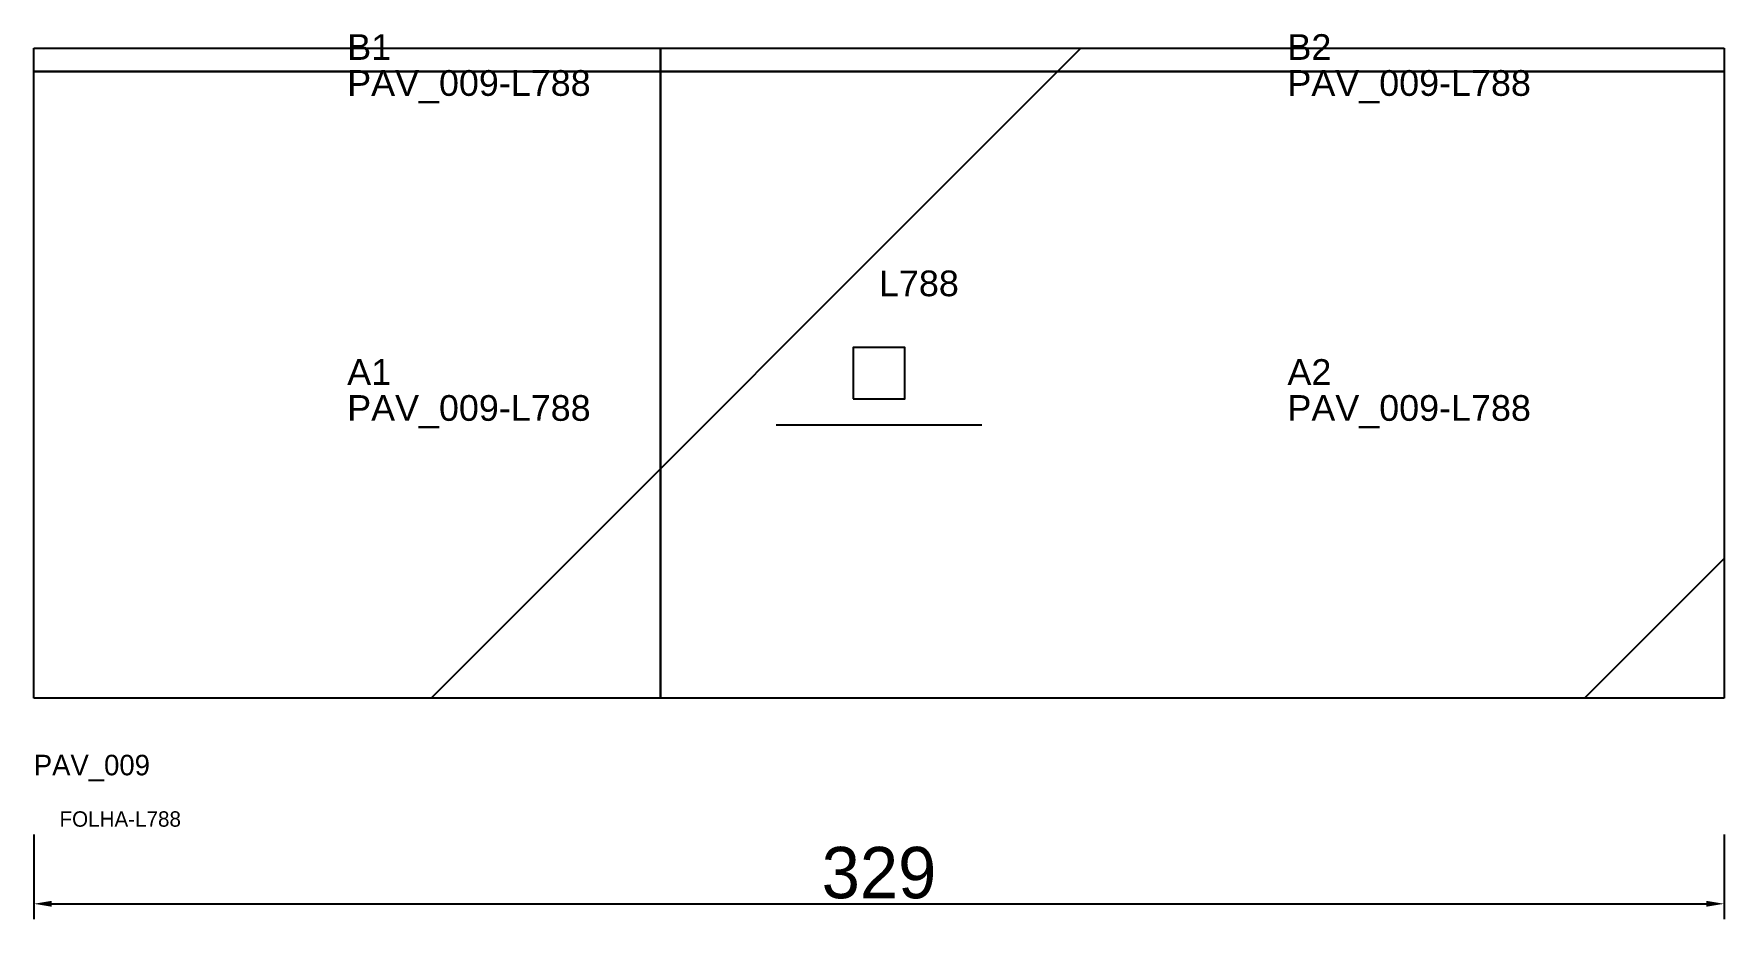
# Model space of a CAD drawing. Header units: metres. Extents: x 222 to 551, y 32 to 204.
import ezdxf

# ---------------------------------------------------------------- set-up
doc = ezdxf.new("R2010")
doc.units = ezdxf.units.M
for name, color, linetype in [('3', 3, 'CONTINUOUS'), ('AUX00', 7, 'CONTINUOUS'), ('COTA', 241, 'CONTINUOUS'), ('FOLHA', 255, 'CONTINUOUS'), ('Hachura', 251, 'CONTINUOUS'), ('NOMENCLATURA', 7, 'CONTINUOUS'), ('Nível', 160, 'CONTINUOUS'), ('Painéis', 200, 'CONTINUOUS'), ('Pilares', 5, 'CONTINUOUS'), ('SARR_2.2x7', 40, 'CONTINUOUS')]:
    doc.layers.add(name, color=color, linetype=linetype)
doc.styles.add('ARIAL', font='Arial.ttf')
doc.styles.add('STR_STANDARD', font='arial.ttf')
doc.dimstyles.new('EZ DXF', dxfattribs={"dimtxt": 10, "dimasz": 3.5, "dimexe": 3, "dimexo": 1.5, "dimgap": 1, "dimtad": 1, "dimdec": 1, "dimdsep": 46, "dimcen": 2.5, "dimazin": 3, "dimtfac": 1, "dimtmove": 0, "dimatfit": 3})

msp = doc.modelspace()

# ---------------------------------------------------------------- hatches: boundary and pattern name
at = {"layer": 'Hachura'}
h = msp.add_hatch(dxfattribs=at)
h.set_pattern_fill('ANSI31', scale=50)
h.paths.add_polyline_path([(222.2, 75), (222.2, 201.5), (551.2, 201.5), (551.2, 169), (551.2, 129), (551.2, 75)])
h = msp.add_hatch(dxfattribs=at)
h.set_pattern_fill('ANSI31', scale=50)
h.paths.add_polyline_path([(222.2, 75), (222.2, 201.5), (551.2, 201.5), (551.2, 169), (551.2, 129), (551.2, 75)])

# ---------------------------------------------------------------- linework, layer by layer
at = {"layer": '3'}
for points in [[(344.2, 75), (344.2, 201.5)], [(344.2, 75), (344.2, 201.5)], [(222.2, 197), (551.2, 197)], [(222.2, 197), (551.2, 197)]]:
    msp.add_lwpolyline(points, close=True, dxfattribs=at)
at = {"layer": 'Painéis', "color": 200}
for p, q in [((222.2, 75), (222.2, 201.5)), ((222.2, 201.5), (551.2, 201.5)), ((222.2, 75), (222.2, 201.5)), ((222.2, 201.5), (551.2, 201.5)), ((551.2, 201.5), (551.2, 169)), ((551.2, 201.5), (551.2, 169)), ((551.2, 169), (551.2, 129)), ((551.2, 169), (551.2, 129)), ((551.2, 129), (551.2, 75)), ((551.2, 129), (551.2, 75)), ((551.2, 75), (222.2, 75)), ((551.2, 75), (222.2, 75))]:
    msp.add_line(p, q, dxfattribs=at)
at = {"layer": 'Pilares'}
msp.add_lwpolyline([(381.7, 133.25), (391.7, 133.25), (391.7, 143.25), (381.7, 143.25)], close=True, dxfattribs=at)
msp.add_lwpolyline([(381.7, 133.25), (391.7, 133.25), (391.7, 143.25), (381.7, 143.25)], close=True, dxfattribs=at)
at = {"layer": 'SARR_2.2x7'}
msp.add_line((366.7, 128.25), (406.7, 128.25), dxfattribs=at)
msp.add_line((366.7, 128.25), (406.7, 128.25), dxfattribs=at)

# ---------------------------------------------------------------- texts
at = {"layer": '3', "style": 'STR_STANDARD'}
for s, p in [('B1', (283.2, 199.25)), ('B1', (283.2, 199.25)), ('B2', (466.2, 199.25)), ('B2', (466.2, 199.25)), ('A1', (283.2, 136)), ('A1', (283.2, 136)), ('A2', (466.2, 136)), ('A2', (466.2, 136))]:
    msp.add_text(s, height=5, dxfattribs=at).set_placement(p)
at = {"layer": 'AUX00', "style": 'STR_STANDARD'}
for p in [(283.2, 192.25), (283.2, 192.25), (466.2, 192.25), (466.2, 192.25), (283.2, 129), (283.2, 129), (466.2, 129), (466.2, 129)]:
    msp.add_text('PAV_009-L788', height=5, dxfattribs=at).set_placement(p)
at = {"layer": 'FOLHA'}
msp.add_text('FOLHA-L788', height=3, dxfattribs=at).set_placement((227.2, 50))
msp.add_text('FOLHA-L788', height=3, dxfattribs=at).set_placement((227.2, 50))
at = {"layer": 'NOMENCLATURA', "insert": (386.7, 158.25), "char_height": 5, "attachment_point": 1, "style": 'ARIAL'}
msp.add_mtext('L788', dxfattribs=at)
msp.add_mtext('L788', dxfattribs=at)
at = {"layer": 'Nível'}
msp.add_text('PAV_009', height=4, dxfattribs=at).set_placement((222.2, 60))
msp.add_text('PAV_009', height=4, dxfattribs=at).set_placement((222.2, 60))

# ---------------------------------------------------------------- dimensions: what is measured, and where the dimension line sits
at = {"layer": 'COTA'}
msp.add_linear_dim(base=(222.2, 35), p1=(222.2, 50), p2=(551.2, 50), dimstyle='EZ DXF', dxfattribs=at).render()
msp.add_linear_dim(base=(222.2, 35), p1=(222.2, 50), p2=(551.2, 50), dimstyle='EZ DXF', dxfattribs=at).render()

doc.saveas('drawing.dxf')
